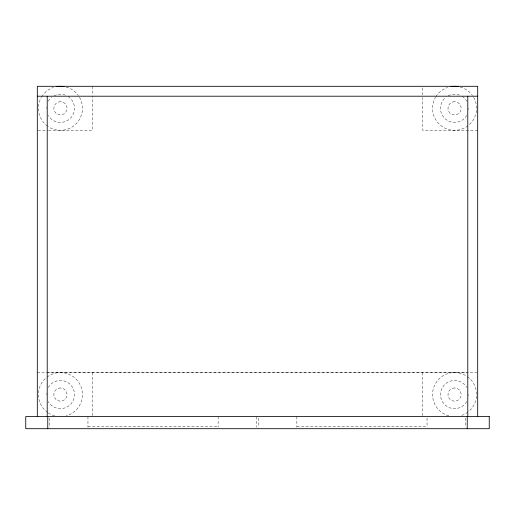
<?xml version="1.0" encoding="UTF-8"?>
<svg xmlns="http://www.w3.org/2000/svg" width="515" height="515" viewBox="0 0 515 515"><rect width="100%" height="100%" fill="white"/><g stroke="black" fill="none" stroke-linecap="round" stroke-linejoin="round"><path stroke-width="0.39" stroke-dasharray="2.58 1.93" d="M38.11 130.34L47.683 130.34M48.481 130.34L92.359 130.34L92.359 95.912M477.688 130.34L422.641 130.34L422.641 97.509M47.219 372.216L467.234 372.216M37.312 372.551L476.89 372.551M87.956 426.497L218.141 426.497M296.859 426.497L427.044 426.497M468.656 108.324L468.792 109.347M468.656 394.567L468.792 395.597M46.208 107.294L46.344 108.324M46.208 393.544L46.344 394.567M465.579 418.103L465.579 427.186M427.044 418.103L427.044 427.186M422.641 87.904L422.641 96.711M422.641 372.551L422.641 416.59M296.859 416.59L296.859 427.186M258.324 418.103L258.324 427.186M256.676 416.59L256.676 427.186M218.141 416.59L218.141 427.186M92.359 86.301L92.359 95.108M92.359 372.551L92.359 415.785M87.956 416.59L87.956 427.186M49.421 418.103L49.421 427.186M473.639 97.309A22.016 22.016 0 0 1 468.541 125.338M467.974 125.789A22.016 22.016 0 0 1 435.503 97.309M435.87 96.698A22.016 22.016 0 0 1 447.496 87.466M460.268 87.054A22.016 22.016 0 0 1 472.467 95.5M466.77 115.366A14.092 14.092 0 0 1 445.423 119.036A14.092 14.092 0 0 1 445.7 97.374M448.172 95.771A14.092 14.092 0 0 1 459.618 95.166M462.238 96.505A14.092 14.092 0 0 1 466.77 101.275M47.026 377.102A22.016 22.016 0 0 1 80.179 384.827A22.016 22.016 0 0 1 66.126 415.837M54.732 415.837A22.016 22.016 0 0 1 48.204 412.882M47.605 412.47A22.016 22.016 0 0 1 46.459 377.553M48.23 387.525A14.092 14.092 0 0 1 69.486 383.778A14.092 14.092 0 0 1 69.486 405.363A14.092 14.092 0 0 1 48.23 401.61M467.395 376.671A22.016 22.016 0 0 1 468.541 411.588M467.974 412.039A22.016 22.016 0 0 1 460.268 415.837M448.874 415.837A22.016 22.016 0 0 1 434.512 385.484A22.016 22.016 0 0 1 466.796 376.259M466.77 401.61A14.092 14.092 0 0 1 445.514 405.363A14.092 14.092 0 0 1 445.514 383.778A14.092 14.092 0 0 1 466.77 387.525M79.497 97.309A22.016 22.016 0 0 1 48.204 126.632M47.605 126.22A22.016 22.016 0 0 1 41.361 97.309M41.728 96.698A22.016 22.016 0 0 1 53.36 87.466M66.126 87.054A22.016 22.016 0 0 1 78.332 95.5M68.102 96.505A14.092 14.092 0 0 1 70.13 118.54A14.092 14.092 0 0 1 48.23 115.366M48.23 101.275A14.092 14.092 0 0 1 51.564 97.374M54.03 95.771A14.092 14.092 0 0 1 65.476 95.166M60.59 101.719L58.871 101.899A6.605 6.605 0 0 0 60.274 114.922L61.987 114.742A6.605 6.605 0 0 0 60.59 101.719M454.726 101.719L453.013 101.899A6.605 6.605 0 0 0 454.41 114.922L456.129 114.742A6.605 6.605 0 0 0 454.726 101.719M60.59 387.962L58.871 388.149A6.605 6.605 0 0 0 60.274 401.172L61.987 400.985A6.605 6.605 0 0 0 60.59 387.962M454.726 387.962L453.013 388.149A6.605 6.605 0 0 0 454.41 401.172L456.129 400.985A6.605 6.605 0 0 0 454.726 387.962"/><path stroke-width="0.77" d="M37.312 96.208L477.688 96.208M477.688 416.59L477.688 86.301L37.312 86.301L37.312 416.59M467.781 96.208L467.781 416.59M467.234 416.59L467.234 428.699M47.766 416.59L47.766 428.699M47.219 96.208L47.219 416.59M450.979 86.597A22.016 22.016 0 0 1 458.163 86.597M56.837 86.597A22.016 22.016 0 0 1 64.021 86.597M489.25 416.59L25.75 416.59L25.75 428.699L489.25 428.699L489.25 416.59"/></g></svg>
